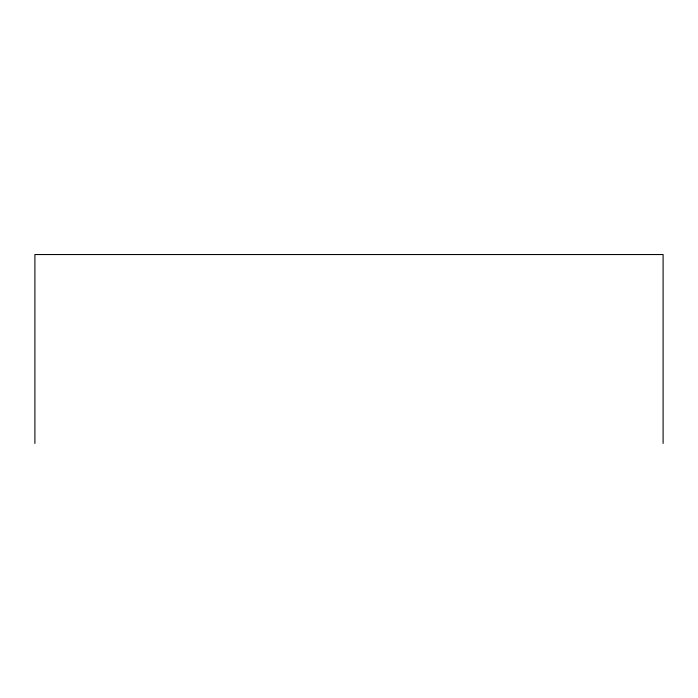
<?xml version="1.0" encoding="UTF-8"?>
<svg xmlns="http://www.w3.org/2000/svg" width="698" height="698" viewBox="0 0 698 698"><rect width="100%" height="100%" fill="white"/><g stroke="black" fill="none" stroke-linecap="round" stroke-linejoin="round"><path stroke-width="1.05" d="M663.1 443.457L663.1 254.543L34.9 254.543L34.9 443.457"/></g></svg>
